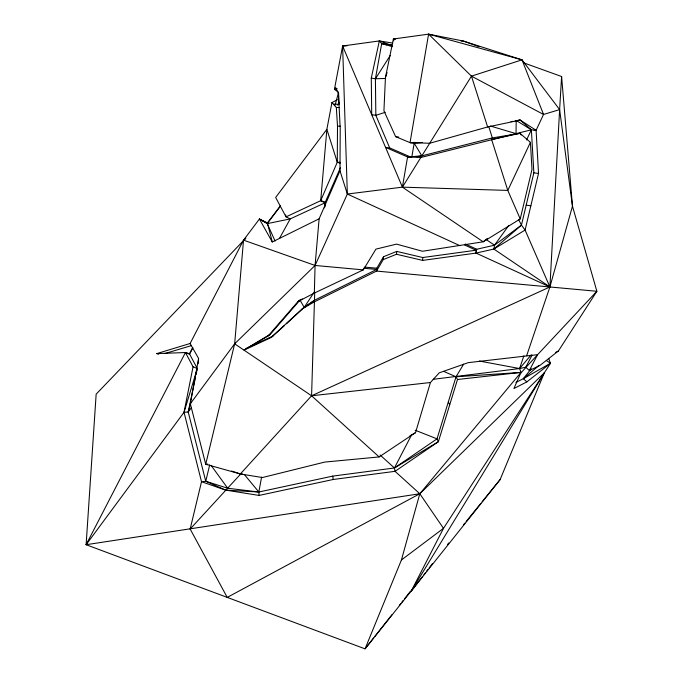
<?xml version="1.0" encoding="UTF-8"?>
<svg xmlns="http://www.w3.org/2000/svg" width="683" height="683" viewBox="0 0 683 683"><rect width="100%" height="100%" fill="white"/><g stroke="black" fill="none" stroke-linecap="round" stroke-linejoin="round"><path stroke-width="1.02" d="M331.929 102.587L326.875 129.343L275.65 197.455L286.049 216.87L320.694 200.682L337.274 162.23L337.504 126.124L336.335 107.47L331.929 102.587L337.428 99.727M523.835 62.896L561.605 76.522L559.625 109.604L572.474 206.155L596.882 291.282L537.589 354.682L468.248 362.647L439.263 372.824L430.427 382.523L415.52 432.663L379.133 456.936L324.775 462.075L262.392 477.545L240.348 473.959L205.711 464.269L190.335 403.747L234.653 343.814L315.076 265.456L347.34 194.04L339.972 170.767L340.228 128.839L338.426 93.486L335.763 87.689L334.422 89.388L338.58 92.231M284.085 325.893L271.108 337.513L244.019 350.14L268.248 335.848L297.908 301.63L314.334 293.075L315.076 265.456L319.123 218.808L339.972 170.767M231.52 471.022L240.348 473.959L311.585 395.781L314.709 292.35M526.636 355.758L549.9 286.962L559.625 109.604L521.991 59.839L463.211 41.014L428.591 34.15L393.365 38.999L385.434 77.58L383.931 110.766L395.619 136.643L410.022 142.636L414.18 143.208L422.427 142.44M271.108 337.513L302.142 308.947L314.103 301.988L376.512 271.083L383.223 259.608L396.507 254.255L422.623 260.402L422.777 257.534L476.025 250.217L476.725 249.244L494.518 245.197L521.445 225.117L533.858 172.842L531.374 129.787L520.198 120.106L518.201 120.276M548.68 358.387L550.447 363.322L544.351 372.79L500.144 479.543L365.046 648.85L86.118 544.71L96.158 394.142L245.923 238.128M396.507 254.255L396.738 251.404L422.777 257.534M324.562 207.871L324.988 202.842L340.484 167.6M325.159 206.181L325.492 202.159L320.694 200.682L326.875 129.343L337.274 162.23L340.202 163.152M207.837 464.056L205.711 464.269L234.653 343.814L243.532 240.151L259.412 219.038L267.42 222.923L280.568 205.574M198.13 363.68L198.599 358.447L190.122 343.498L243.532 240.151L245.214 238.862M383.223 259.608L383.496 256.748L396.738 251.404M433.193 379.313L519.592 368.547L525.731 367.249L529.351 370.51L540.057 365.328L558.404 350.985L596.882 291.282L376.512 271.083L376.811 268.206L383.496 256.748M376.512 271.083L376.811 268.206L364.645 267.096M339.101 102.254L338.853 104.303L337.265 105.02M561.605 76.522L572.474 206.155L549.9 286.962L493.877 249.056L494.518 245.197L508.861 225.339M429.573 143.447L421.846 155.869L407.572 156.962L402.398 187.151L483.171 241.808L520.233 218.936L531.997 169.427L530.418 142.346L520.036 133.339L492.358 137.906L421.846 155.869L416.784 156.68M534.089 130.444L536.095 130.282L520.198 120.106L487.619 126.97L429.701 143.259L410.022 142.636L428.591 34.15L521.991 59.839L543.548 114.454L536.095 130.282L538.528 173.439L525.09 230.069L549.9 286.962L311.585 395.781L234.653 343.814M411.9 156.475L414.18 143.208L421.846 155.869L402.398 187.151L347.34 194.04L342.618 45.983L379.338 40.929L392.819 43.08M422.623 260.402L476.042 253.086L476.725 249.244L465.371 244.027M410.765 157.081L389.694 147.912L375.838 115.325L375.411 78.784L381.686 43.601L379.338 40.929L371.287 78.067L371.714 114.701L375.838 115.325L385.246 112.311M190.335 403.747L198.599 358.447M261.58 477.127L258.848 492.008L259.096 495.431L333.193 479.492L395.039 471.33L438.375 441.705L457.49 379.5L456.031 376.777L443.694 371.373M346.879 45.812L342.618 45.983L334.422 89.388L337.18 88.739M422.657 576.384L411.021 591.529L544.351 372.79L419.806 493.749L86.118 544.71L184.026 412.293L193.05 366.797L185.452 352.53L156.783 353.598L158.721 354.212M259.096 495.431L225.638 490.104L205.754 481.259L188.218 411.977L195.586 376.803M196.012 374.728L197.097 369.554M523.87 355.8L519.592 368.547L521.009 372.406L419.806 493.749L227.234 597.394L190.156 529.035L201.519 481.728L184.026 412.293L197.003 369.537M415.196 430.222L437.009 438.862L438.375 441.705L394.415 467.983L332.732 476.111L258.848 492.008L225.638 490.104L201.519 481.728L205.754 481.259L209.707 464.858M335.148 105.097L338.316 93.221M373.61 637.99L365.046 648.85L401.425 559.966L419.806 493.749L395.039 471.33L394.415 467.983L380.064 454.963M267.42 222.923L272.269 241.97L319.123 218.808M184.026 412.293L188.218 411.977L190.805 402.833M463.655 364.141L456.031 376.777L437.009 438.862L394.415 467.983L411.789 434.482M385.434 77.58L387.082 72.569M456.031 376.777L521.009 372.406L513.915 388.542L526.866 381.891L550.447 363.322L546.383 360.504M526.576 139.972L531.374 129.787L536.095 130.282M530.418 142.346L507.793 190.42L520.233 218.936M342.618 45.983L402.398 187.151L507.793 190.42L491.598 139.494L492.358 137.906L488.695 126.381M411.021 591.529L443.489 528.335L544.351 372.79M86.118 544.71L185.452 352.53L189.447 353.811L196.832 367.625M189.447 353.811L192.717 347.493M192.828 347.886L189.558 354.204L185.452 352.53M529.351 370.51L537.589 354.682L520.369 373.516M525.731 367.249L532.048 355.254M279.492 238.401L290.207 218.91L324.988 202.842L320.694 200.682M314.334 293.075L363.296 269.879L375.932 249.116L396.575 244.121L422.495 251.259L483.171 241.808L487.312 238.452M429.701 143.259L471.458 76.146L521.991 59.839M371.287 78.067L375.411 78.784L390.189 55.554M314.154 292.256L304.208 307.367L302.142 308.947L314.496 300.247L376.7 269.435L363.527 268.231M188.218 411.977L191.385 407.708M280.389 206.257L267.215 223.631L275.112 241.065M423.947 574.693L425.244 573.011M426.534 571.33L427.823 569.648M429.12 567.966L432.348 563.757M374.924 636.325L392.042 614.615M399.282 605.428L400.605 603.755M401.92 602.082L403.235 600.417M404.549 598.743L410.474 591.23M515.896 382.454L523.332 378.698L531.229 368.752M447.442 544.59L448.774 542.951M463.45 524.834L464.781 523.187M466.122 521.539L480.798 503.422M482.13 501.774L500.144 479.543M531.254 354.801L519.592 368.547L479.312 361.034M268.248 335.848L270.383 334.209L299.991 300.068L304.208 307.367L314.496 300.247M190.156 529.035L240.988 473.669M286.408 323.751L301.886 309.501M464.679 245.009L476.025 250.217L476.042 253.086L493.877 249.056L521.445 225.117L518.662 219.584M526.866 381.891L523.332 378.698L539.22 365.303M244.753 349.576L270.383 334.209M401.425 559.966L443.489 528.335L419.806 493.749M299.991 300.068L297.908 301.63L302.338 298.923M493.877 249.056L525.09 230.069L521.445 225.117M409.971 435.805L415.52 432.663M523.332 378.698L550.447 363.322M555.663 352.377L558.404 350.985M246.213 348.467L273.243 335.865M559.625 109.604L543.548 114.454L471.458 76.146L428.591 34.15M156.783 353.598L190.122 343.498M164.705 353.606L191.078 345.7M490.368 126.013L516.032 133.646L516.194 120.456L531.374 129.787L420.848 157.5L407.572 156.962L385.554 147.366L389.694 147.912M491.598 139.494L520.036 133.339L521.172 135.029M510.969 121.651L513.018 121.309M515.076 120.959L520.198 120.106M430.427 382.523L311.585 395.781L379.133 456.936M457.49 379.5L521.009 372.406M410.022 142.636L415.187 142.397M461.11 41.1L463.211 41.014L479.116 46.751M375.411 78.784L385.519 78.443M240.348 473.959L242.422 473.976M337.274 162.23L340.382 162.323M337.504 126.124L340.604 126.235M333.799 104.115L338.853 104.303L338.606 93.238M336.335 107.47L339.408 107.581M363.296 269.879L315.076 265.456L243.532 240.151M205.754 481.259L227.712 488.243L258.848 492.008L244.36 474.523M533.858 172.842L538.528 173.439M407.572 156.962L410.688 157.363M392.392 46.675L381.686 43.601L391.974 44.993M395.619 136.643L398.727 137.078M526.192 205.139L530.845 205.814M395.423 39.341L393.365 38.999L393.792 40.895M381.686 43.601L386.689 44.813M379.338 40.929L391.871 45.496M193.05 366.797L197.319 368.521M347.34 194.04L459.915 245.684M476.042 253.086L549.9 286.962M265.363 222.274L259.412 219.038L272.269 241.97M486.305 239.631L494.518 245.197M261.077 220.319L259.412 219.038L267.215 223.631L290.207 218.91L286.049 216.87L285.716 214.897M211.184 465.516L227.712 488.243M448.313 401.971L449.73 404.737M471.458 76.146L487.619 126.97M332.732 476.111L333.193 479.492"/></g></svg>
